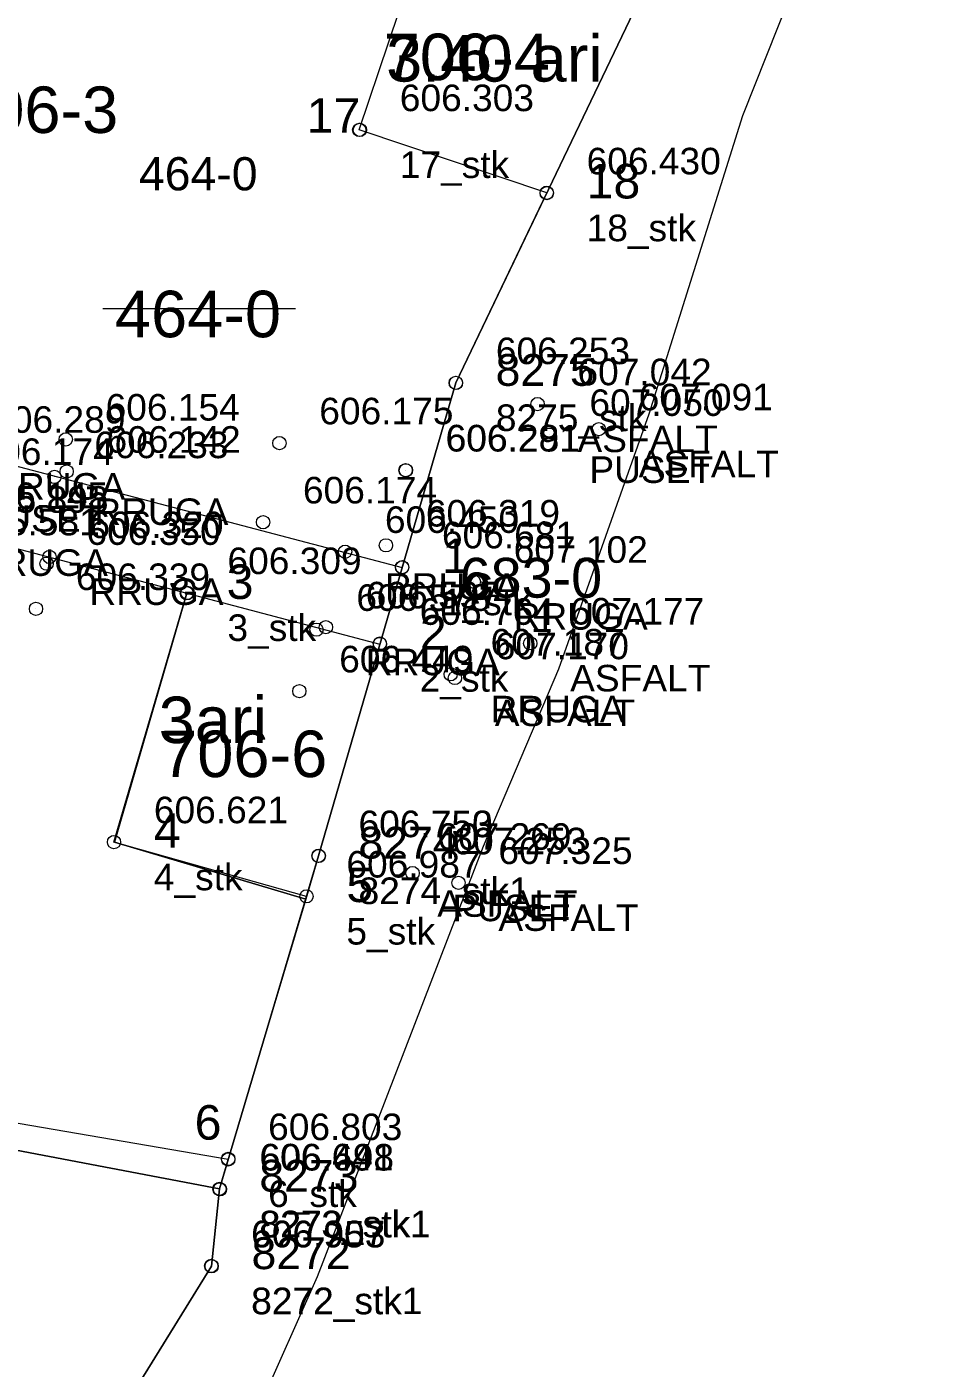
# Model space of a CAD drawing. Header units: metres. Extents: x 7508163 to 7512375, y 4694371 to 4696895.
# Drawn here: x 7508327.9 to 7508395.8, y 4696695.8 to 4696796.8 of the extents above; entities that cross this region are included whole.
import ezdxf
from ezdxf.enums import TextEntityAlignment as Align

# ---------------------------------------------------------------- set-up
doc = ezdxf.new("R2010")
doc.units = ezdxf.units.M
for name, color, linetype, lineweight in [('Matjet', 210, 'Continuous', 0), ('Ndarjet', 1, 'Continuous', 0), ('ndarjet praprake', 1, 'Continuous', 0), ('Nr-Baz', 7, 'Continuous', 0), ('Nr-Kojshi', 251, 'Continuous', 0), ('Nr-Ri nd', 1, 'Continuous', 0), ('Parc-Baz', 7, 'Continuous', 0), ('Parc-Kojshi', 251, 'Continuous', 0), ('Parc-Re', 1, 'Continuous', 0), ('Pikat Ndarjes', 1, 'Continuous', 0), ('Pikat zyrtare', 7, 'Continuous', 0)]:
    doc.layers.add(name, color=color, linetype=linetype, lineweight=lineweight)
doc.layers.add('shenime', color=7, linetype='Continuous')
doc.styles.get("Standard").update_dxf_attribs({"font": 'arial.ttf'})

# ---------------------------------------------------------------- blocks, each defined once
blk = doc.blocks.new('*U2', base_point=(7508360.2, 4696770.03, 606.25))
at = {"layer": 'Pikat zyrtare', "linetype": 'ByBlock', "lineweight": -2}
blk.add_line((7508360.2, 4696770.03, 606.25), (7508360.2, 4696770.03, 606.25), dxfattribs=at)
blk.add_circle((7508360.2, 4696770.03, 606.25), 0.5, dxfattribs=at)
at = {"layer": 'Pikat zyrtare', "linetype": 'ByBlock', "insert": (7508363.2, 4696772.2, 606.25), "char_height": 2.4, "attachment_point": 1}
blk.add_mtext('8275', dxfattribs=at)
blk = doc.blocks.new('*U3', base_point=(7508349.88, 4696734.42, 606.75))
at = {"layer": 'Pikat zyrtare', "linetype": 'ByBlock', "lineweight": -2}
blk.add_line((7508349.88, 4696734.42, 606.75), (7508349.88, 4696734.42, 606.75), dxfattribs=at)
blk.add_circle((7508349.88, 4696734.42, 606.75), 0.5, dxfattribs=at)
at = {"layer": 'Pikat zyrtare', "linetype": 'ByBlock', "insert": (7508352.88, 4696736.6, 606.75), "char_height": 2.4, "attachment_point": 1}
blk.add_mtext('8274', dxfattribs=at)
blk = doc.blocks.new('*U4', base_point=(7508342.42, 4696709.34, 606.64))
at = {"layer": 'Pikat zyrtare', "linetype": 'ByBlock', "lineweight": -2}
blk.add_line((7508342.42, 4696709.34, 606.64), (7508342.42, 4696709.34, 606.64), dxfattribs=at)
blk.add_circle((7508342.42, 4696709.34, 606.64), 0.5, dxfattribs=at)
at = {"layer": 'Pikat zyrtare', "linetype": 'ByBlock', "insert": (7508345.42, 4696711.52, 606.64), "char_height": 2.4, "attachment_point": 1}
blk.add_mtext('8273', dxfattribs=at)
blk = doc.blocks.new('*U17', base_point=(7508341.83, 4696703.51, 606.91))
at = {"layer": 'Pikat zyrtare', "linetype": 'ByBlock', "lineweight": -2}
blk.add_line((7508341.83, 4696703.51, 606.91), (7508341.83, 4696703.51, 606.91), dxfattribs=at)
blk.add_circle((7508341.83, 4696703.51, 606.91), 0.5, dxfattribs=at)
at = {"layer": 'Pikat zyrtare', "linetype": 'ByBlock', "insert": (7508344.83, 4696705.69, 606.91), "char_height": 2.4, "attachment_point": 1}
blk.add_mtext('8272', dxfattribs=at)
blk = doc.blocks.new('*U32', base_point=(7508356.17, 4696756.13, 606.68))
at = {"layer": 'Pikat Ndarjes', "linetype": 'ByBlock', "lineweight": -2}
blk.add_line((7508356.17, 4696756.13, 606.68), (7508356.17, 4696756.13, 606.68), dxfattribs=at)
blk.add_circle((7508356.17, 4696756.13, 606.68), 0.5, dxfattribs=at)
at = {"layer": 'Pikat Ndarjes', "linetype": 'ByBlock', "insert": (7508359.17, 4696758.3, 606.68), "char_height": 2.6, "attachment_point": 1}
blk.add_mtext('1', dxfattribs=at)
blk = doc.blocks.new('*U33', base_point=(7508354.5, 4696750.36, 606.76))
at = {"layer": 'Pikat Ndarjes', "linetype": 'ByBlock', "lineweight": -2}
blk.add_line((7508354.5, 4696750.36, 606.76), (7508354.5, 4696750.36, 606.76), dxfattribs=at)
blk.add_circle((7508354.5, 4696750.36, 606.76), 0.5, dxfattribs=at)
at = {"layer": 'Pikat Ndarjes', "linetype": 'ByBlock', "insert": (7508357.5, 4696752.54, 606.76), "char_height": 2.6, "attachment_point": 1}
blk.add_mtext('2', dxfattribs=at)
blk = doc.blocks.new('*U34', base_point=(7508339.96, 4696754.18, 606.31))
at = {"layer": 'Pikat Ndarjes', "linetype": 'ByBlock', "lineweight": -2}
blk.add_line((7508339.96, 4696754.18, 606.31), (7508339.96, 4696754.18, 606.31), dxfattribs=at)
blk.add_circle((7508339.96, 4696754.18, 606.31), 0.5, dxfattribs=at)
at = {"layer": 'Pikat Ndarjes', "linetype": 'ByBlock', "insert": (7508342.96, 4696756.35, 606.31), "char_height": 2.6, "attachment_point": 1}
blk.add_mtext('3', dxfattribs=at)
blk = doc.blocks.new('*U35', base_point=(7508334.48, 4696735.45, 606.62))
at = {"layer": 'Pikat Ndarjes', "linetype": 'ByBlock', "lineweight": -2}
blk.add_line((7508334.48, 4696735.45, 606.62), (7508334.48, 4696735.45, 606.62), dxfattribs=at)
blk.add_circle((7508334.48, 4696735.45, 606.62), 0.5, dxfattribs=at)
at = {"layer": 'Pikat Ndarjes', "linetype": 'ByBlock', "insert": (7508337.48, 4696737.62, 606.62), "char_height": 2.6, "attachment_point": 1}
blk.add_mtext('4', dxfattribs=at)
blk = doc.blocks.new('*U36', base_point=(7508348.97, 4696731.36, 606.99))
at = {"layer": 'Pikat Ndarjes', "linetype": 'ByBlock', "lineweight": -2}
blk.add_line((7508348.97, 4696731.36, 606.99), (7508348.97, 4696731.36, 606.99), dxfattribs=at)
blk.add_circle((7508348.97, 4696731.36, 606.99), 0.5, dxfattribs=at)
at = {"layer": 'Pikat Ndarjes', "linetype": 'ByBlock', "insert": (7508351.97, 4696733.53, 606.99), "char_height": 2.6, "attachment_point": 1}
blk.add_mtext('5', dxfattribs=at)
blk = doc.blocks.new('*U37', base_point=(7508343.08, 4696711.55, 606.8))
at = {"layer": 'Pikat Ndarjes', "linetype": 'ByBlock', "lineweight": -2}
blk.add_line((7508343.08, 4696711.55, 606.8), (7508343.08, 4696711.55, 606.8), dxfattribs=at)
blk.add_circle((7508343.08, 4696711.55, 606.8), 0.5, dxfattribs=at)
at = {"layer": 'Pikat Ndarjes', "linetype": 'ByBlock', "insert": (7508340.55, 4696715.64, 606.8), "char_height": 2.6, "attachment_point": 1}
blk.add_mtext('6', dxfattribs=at)
blk = doc.blocks.new('*U48', base_point=(7508352.94, 4696789.07, 606.3))
at = {"layer": 'Pikat Ndarjes', "linetype": 'ByBlock', "lineweight": -2}
blk.add_line((7508352.94, 4696789.07, 606.3), (7508352.94, 4696789.07, 606.3), dxfattribs=at)
blk.add_circle((7508352.94, 4696789.07, 606.3), 0.5, dxfattribs=at)
at = {"layer": 'Pikat Ndarjes', "linetype": 'ByBlock', "insert": (7508348.98, 4696791.46, 606.3), "char_height": 2.6, "attachment_point": 1}
blk.add_mtext('17', dxfattribs=at)
blk = doc.blocks.new('*U49', base_point=(7508367.05, 4696784.34, 606.43))
at = {"layer": 'Pikat Ndarjes', "linetype": 'ByBlock', "lineweight": -2}
blk.add_line((7508367.05, 4696784.34, 606.43), (7508367.05, 4696784.34, 606.43), dxfattribs=at)
blk.add_circle((7508367.05, 4696784.34, 606.43), 0.5, dxfattribs=at)
at = {"layer": 'Pikat Ndarjes', "linetype": 'ByBlock', "insert": (7508370.05, 4696786.51, 606.43), "char_height": 2.6, "attachment_point": 1}
blk.add_mtext('18', dxfattribs=at)
blk = doc.blocks.new('*U79', base_point=(7508321.36, 4696762.43, 606.17))
at = {"layer": 'Matjet', "linetype": 'ByBlock', "lineweight": -2}
blk.add_line((7508321.36, 4696762.43, 606.17), (7508321.36, 4696762.43, 606.17), dxfattribs=at)
blk.add_circle((7508321.36, 4696762.43, 606.17), 0.5, dxfattribs=at)
at = {"layer": 'Matjet', "linetype": 'ByBlock', "char_height": 2}
for s, insert, attachment_point in [('606.174', (7508324.36, 4696764.83, 606.17), 4), ('PUSET', (7508324.36, 4696760.81, 606.17), 1)]:
    blk.add_mtext(s, dxfattribs=dict(at, insert=insert, attachment_point=attachment_point))
blk = doc.blocks.new('*U80', base_point=(7508320.311, 4696757.131, 605.581))
at = {"layer": 'Matjet', "linetype": 'ByBlock', "lineweight": -2}
blk.add_line((7508320.311, 4696757.131, 605.581), (7508320.311, 4696757.131, 605.581), dxfattribs=at)
blk.add_circle((7508320.311, 4696757.131, 605.581), 0.5, dxfattribs=at)
at = {"layer": 'Matjet', "linetype": 'ByBlock', "insert": (7508323.311, 4696759.531, 605.581), "char_height": 2, "attachment_point": 4}
blk.add_mtext('605.581', dxfattribs=at)
blk = doc.blocks.new('*U81', base_point=(7508320.974, 4696758.825, 605.898))
at = {"layer": 'Matjet', "linetype": 'ByBlock', "lineweight": -2}
blk.add_line((7508320.974, 4696758.825, 605.898), (7508320.974, 4696758.825, 605.898), dxfattribs=at)
blk.add_circle((7508320.974, 4696758.825, 605.898), 0.5, dxfattribs=at)
at = {"layer": 'Matjet', "linetype": 'ByBlock', "insert": (7508323.974, 4696761.225, 605.898), "char_height": 2, "attachment_point": 4}
blk.add_mtext('605.898', dxfattribs=at)
blk = doc.blocks.new('*U82', base_point=(7508320.93, 4696759.11, 606.14))
at = {"layer": 'Matjet', "linetype": 'ByBlock', "lineweight": -2}
blk.add_line((7508320.93, 4696759.11, 606.14), (7508320.93, 4696759.11, 606.14), dxfattribs=at)
blk.add_circle((7508320.93, 4696759.11, 606.14), 0.5, dxfattribs=at)
at = {"layer": 'Matjet', "linetype": 'ByBlock', "char_height": 2}
for s, insert, attachment_point in [('606.145', (7508323.93, 4696761.51, 606.14), 4), ('RRUGA', (7508323.93, 4696757.49, 606.14), 1)]:
    blk.add_mtext(s, dxfattribs=dict(at, insert=insert, attachment_point=attachment_point))
blk = doc.blocks.new('*U83', base_point=(7508322.24, 4696764.85, 606.29))
at = {"layer": 'Matjet', "linetype": 'ByBlock', "lineweight": -2}
blk.add_line((7508322.24, 4696764.85, 606.29), (7508322.24, 4696764.85, 606.29), dxfattribs=at)
blk.add_circle((7508322.24, 4696764.85, 606.29), 0.5, dxfattribs=at)
at = {"layer": 'Matjet', "linetype": 'ByBlock', "char_height": 2}
for s, insert, attachment_point in [('606.289', (7508325.24, 4696767.25, 606.29), 4), ('RRUGA', (7508325.24, 4696763.23, 606.29), 1)]:
    blk.add_mtext(s, dxfattribs=dict(at, insert=insert, attachment_point=attachment_point))
blk = doc.blocks.new('*U84', base_point=(7508330, 4696762.94, 606.23))
at = {"layer": 'Matjet', "linetype": 'ByBlock', "lineweight": -2}
blk.add_line((7508330, 4696762.94, 606.23), (7508330, 4696762.94, 606.23), dxfattribs=at)
blk.add_circle((7508330, 4696762.94, 606.23), 0.5, dxfattribs=at)
at = {"layer": 'Matjet', "linetype": 'ByBlock', "char_height": 2}
for s, insert, attachment_point in [('606.233', (7508333, 4696765.34, 606.23), 4), ('RRUGA', (7508333, 4696761.32, 606.23), 1)]:
    blk.add_mtext(s, dxfattribs=dict(at, insert=insert, attachment_point=attachment_point))
blk = doc.blocks.new('*U85', base_point=(7508330.853, 4696765.769, 606.154))
at = {"layer": 'Matjet', "linetype": 'ByBlock', "lineweight": -2}
blk.add_line((7508330.853, 4696765.769, 606.154), (7508330.853, 4696765.769, 606.154), dxfattribs=at)
blk.add_circle((7508330.853, 4696765.769, 606.154), 0.5, dxfattribs=at)
at = {"layer": 'Matjet', "linetype": 'ByBlock', "insert": (7508333.853, 4696768.169, 606.154), "char_height": 2, "attachment_point": 4}
blk.add_mtext('606.154', dxfattribs=at)
blk = doc.blocks.new('*U86', base_point=(7508330.921, 4696763.354, 606.142))
at = {"layer": 'Matjet', "linetype": 'ByBlock', "lineweight": -2}
blk.add_line((7508330.921, 4696763.354, 606.142), (7508330.921, 4696763.354, 606.142), dxfattribs=at)
blk.add_circle((7508330.921, 4696763.354, 606.142), 0.5, dxfattribs=at)
at = {"layer": 'Matjet', "linetype": 'ByBlock', "insert": (7508333.921, 4696765.754, 606.142), "char_height": 2, "attachment_point": 4}
blk.add_mtext('606.142', dxfattribs=at)
blk = doc.blocks.new('*U87', base_point=(7508328.612, 4696753.009, 606.339))
at = {"layer": 'Matjet', "linetype": 'ByBlock', "lineweight": -2}
blk.add_line((7508328.612, 4696753.009, 606.339), (7508328.612, 4696753.009, 606.339), dxfattribs=at)
blk.add_circle((7508328.612, 4696753.009, 606.339), 0.5, dxfattribs=at)
at = {"layer": 'Matjet', "linetype": 'ByBlock', "insert": (7508331.612, 4696755.409, 606.339), "char_height": 2, "attachment_point": 4}
blk.add_mtext('606.339', dxfattribs=at)
blk = doc.blocks.new('*U88', base_point=(7508329.406, 4696756.407, 606.35))
at = {"layer": 'Matjet', "linetype": 'ByBlock', "lineweight": -2}
blk.add_line((7508329.406, 4696756.407, 606.35), (7508329.406, 4696756.407, 606.35), dxfattribs=at)
blk.add_circle((7508329.406, 4696756.407, 606.35), 0.5, dxfattribs=at)
at = {"layer": 'Matjet', "linetype": 'ByBlock', "insert": (7508332.406, 4696758.807, 606.35), "char_height": 2, "attachment_point": 4}
blk.add_mtext('606.350', dxfattribs=at)
blk = doc.blocks.new('*U89', base_point=(7508329.63, 4696756.92, 606.32))
at = {"layer": 'Matjet', "linetype": 'ByBlock', "lineweight": -2}
blk.add_line((7508329.63, 4696756.92, 606.32), (7508329.63, 4696756.92, 606.32), dxfattribs=at)
blk.add_circle((7508329.63, 4696756.92, 606.32), 0.5, dxfattribs=at)
at = {"layer": 'Matjet', "linetype": 'ByBlock', "char_height": 2}
for s, insert, attachment_point in [('606.320', (7508332.63, 4696759.32, 606.32), 4), ('RRUGA', (7508332.63, 4696755.3, 606.32), 1)]:
    blk.add_mtext(s, dxfattribs=dict(at, insert=insert, attachment_point=attachment_point))
blk = doc.blocks.new('*U90', base_point=(7508350.43, 4696751.63, 606.6))
at = {"layer": 'Matjet', "linetype": 'ByBlock', "lineweight": -2}
blk.add_line((7508350.43, 4696751.63, 606.6), (7508350.43, 4696751.63, 606.6), dxfattribs=at)
blk.add_circle((7508350.43, 4696751.63, 606.6), 0.5, dxfattribs=at)
at = {"layer": 'Matjet', "linetype": 'ByBlock', "char_height": 2}
for s, insert, attachment_point in [('606.597', (7508353.43, 4696754.03, 606.6), 4), ('RRUGA', (7508353.43, 4696750.01, 606.6), 1)]:
    blk.add_mtext(s, dxfattribs=dict(at, insert=insert, attachment_point=attachment_point))
blk = doc.blocks.new('*U91', base_point=(7508349.718, 4696751.439, 606.578))
at = {"layer": 'Matjet', "linetype": 'ByBlock', "lineweight": -2}
blk.add_line((7508349.718, 4696751.439, 606.578), (7508349.718, 4696751.439, 606.578), dxfattribs=at)
blk.add_circle((7508349.718, 4696751.439, 606.578), 0.5, dxfattribs=at)
at = {"layer": 'Matjet', "linetype": 'ByBlock', "insert": (7508352.718, 4696753.839, 606.578), "char_height": 2, "attachment_point": 4}
blk.add_mtext('606.578', dxfattribs=at)
blk = doc.blocks.new('*U92', base_point=(7508348.435, 4696746.814, 606.449))
at = {"layer": 'Matjet', "linetype": 'ByBlock', "lineweight": -2}
blk.add_line((7508348.435, 4696746.814, 606.449), (7508348.435, 4696746.814, 606.449), dxfattribs=at)
blk.add_circle((7508348.435, 4696746.814, 606.449), 0.5, dxfattribs=at)
at = {"layer": 'Matjet', "linetype": 'ByBlock', "insert": (7508351.435, 4696749.214, 606.449), "char_height": 2, "attachment_point": 4}
blk.add_mtext('606.449', dxfattribs=at)
blk = doc.blocks.new('*U93', base_point=(7508351.87, 4696757.31, 606.45))
at = {"layer": 'Matjet', "linetype": 'ByBlock', "lineweight": -2}
blk.add_line((7508351.87, 4696757.31, 606.45), (7508351.87, 4696757.31, 606.45), dxfattribs=at)
blk.add_circle((7508351.87, 4696757.31, 606.45), 0.5, dxfattribs=at)
at = {"layer": 'Matjet', "linetype": 'ByBlock', "char_height": 2}
for s, insert, attachment_point in [('606.450', (7508354.87, 4696759.71, 606.45), 4), ('RRUGA', (7508354.87, 4696755.69, 606.45), 1)]:
    blk.add_mtext(s, dxfattribs=dict(at, insert=insert, attachment_point=attachment_point))
blk = doc.blocks.new('*U94', base_point=(7508361.56, 4696755.06, 607.1))
at = {"layer": 'Matjet', "linetype": 'ByBlock', "lineweight": -2}
blk.add_line((7508361.56, 4696755.06, 607.1), (7508361.56, 4696755.06, 607.1), dxfattribs=at)
blk.add_circle((7508361.56, 4696755.06, 607.1), 0.5, dxfattribs=at)
at = {"layer": 'Matjet', "linetype": 'ByBlock', "char_height": 2}
for s, insert, attachment_point in [('607.102', (7508364.56, 4696757.46, 607.1), 4), ('RRUGA', (7508364.56, 4696753.44, 607.1), 1)]:
    blk.add_mtext(s, dxfattribs=dict(at, insert=insert, attachment_point=attachment_point))
blk = doc.blocks.new('*U95', base_point=(7508359.82, 4696748.08, 607.19))
at = {"layer": 'Matjet', "linetype": 'ByBlock', "lineweight": -2}
blk.add_line((7508359.82, 4696748.08, 607.19), (7508359.82, 4696748.08, 607.19), dxfattribs=at)
blk.add_circle((7508359.82, 4696748.08, 607.19), 0.5, dxfattribs=at)
at = {"layer": 'Matjet', "linetype": 'ByBlock', "char_height": 2}
for s, insert, attachment_point in [('607.187', (7508362.82, 4696750.48, 607.19), 4), ('RRUGA', (7508362.82, 4696746.46, 607.19), 1)]:
    blk.add_mtext(s, dxfattribs=dict(at, insert=insert, attachment_point=attachment_point))
blk = doc.blocks.new('*U96', base_point=(7508360.14, 4696747.8, 607.17))
at = {"layer": 'Matjet', "linetype": 'ByBlock', "lineweight": -2}
blk.add_line((7508360.14, 4696747.8, 607.17), (7508360.14, 4696747.8, 607.17), dxfattribs=at)
blk.add_circle((7508360.14, 4696747.8, 607.17), 0.5, dxfattribs=at)
at = {"layer": 'Matjet', "linetype": 'ByBlock', "char_height": 2}
for s, insert, attachment_point in [('607.170', (7508363.14, 4696750.2, 607.17), 4), ('ASFALT', (7508363.14, 4696746.18, 607.17), 1)]:
    blk.add_mtext(s, dxfattribs=dict(at, insert=insert, attachment_point=attachment_point))
blk = doc.blocks.new('*U97', base_point=(7508355.81, 4696733.45, 607.27))
at = {"layer": 'Matjet', "linetype": 'ByBlock', "lineweight": -2}
blk.add_line((7508355.81, 4696733.45, 607.27), (7508355.81, 4696733.45, 607.27), dxfattribs=at)
blk.add_circle((7508355.81, 4696733.45, 607.27), 0.5, dxfattribs=at)
at = {"layer": 'Matjet', "linetype": 'ByBlock', "char_height": 2}
for s, insert, attachment_point in [('607.269', (7508358.81, 4696735.85, 607.27), 4), ('ASFALT', (7508358.81, 4696731.82, 607.27), 1)]:
    blk.add_mtext(s, dxfattribs=dict(at, insert=insert, attachment_point=attachment_point))
blk = doc.blocks.new('*U98', base_point=(7508356.95, 4696733.11, 607.25))
at = {"layer": 'Matjet', "linetype": 'ByBlock', "lineweight": -2}
blk.add_line((7508356.95, 4696733.11, 607.25), (7508356.95, 4696733.11, 607.25), dxfattribs=at)
blk.add_circle((7508356.95, 4696733.11, 607.25), 0.5, dxfattribs=at)
at = {"layer": 'Matjet', "linetype": 'ByBlock', "char_height": 2}
for s, insert, attachment_point in [('607.253', (7508359.95, 4696735.51, 607.25), 4), ('PUSET', (7508359.95, 4696731.49, 607.25), 1)]:
    blk.add_mtext(s, dxfattribs=dict(at, insert=insert, attachment_point=attachment_point))
blk = doc.blocks.new('*U99', base_point=(7508360.41, 4696732.38, 607.33))
at = {"layer": 'Matjet', "linetype": 'ByBlock', "lineweight": -2}
blk.add_line((7508360.41, 4696732.38, 607.33), (7508360.41, 4696732.38, 607.33), dxfattribs=at)
blk.add_circle((7508360.41, 4696732.38, 607.33), 0.5, dxfattribs=at)
at = {"layer": 'Matjet', "linetype": 'ByBlock', "char_height": 2}
for s, insert, attachment_point in [('607.325', (7508363.41, 4696734.78, 607.33), 4), ('ASFALT', (7508363.41, 4696730.76, 607.33), 1)]:
    blk.add_mtext(s, dxfattribs=dict(at, insert=insert, attachment_point=attachment_point))
blk = doc.blocks.new('*U100', base_point=(7508365.81, 4696750.41, 607.18))
at = {"layer": 'Matjet', "linetype": 'ByBlock', "lineweight": -2}
blk.add_line((7508365.81, 4696750.41, 607.18), (7508365.81, 4696750.41, 607.18), dxfattribs=at)
blk.add_circle((7508365.81, 4696750.41, 607.18), 0.5, dxfattribs=at)
at = {"layer": 'Matjet', "linetype": 'ByBlock', "char_height": 2}
for s, insert, attachment_point in [('607.177', (7508368.81, 4696752.81, 607.18), 4), ('ASFALT', (7508368.81, 4696748.79, 607.18), 1)]:
    blk.add_mtext(s, dxfattribs=dict(at, insert=insert, attachment_point=attachment_point))
blk = doc.blocks.new('*U101', base_point=(7508370.97, 4696766.54, 607.09))
at = {"layer": 'Matjet', "linetype": 'ByBlock', "lineweight": -2}
blk.add_line((7508370.97, 4696766.54, 607.09), (7508370.97, 4696766.54, 607.09), dxfattribs=at)
blk.add_circle((7508370.97, 4696766.54, 607.09), 0.5, dxfattribs=at)
at = {"layer": 'Matjet', "linetype": 'ByBlock', "char_height": 2}
for s, insert, attachment_point in [('607.091', (7508373.97, 4696768.94, 607.09), 4), ('ASFALT', (7508373.97, 4696764.91, 607.09), 1)]:
    blk.add_mtext(s, dxfattribs=dict(at, insert=insert, attachment_point=attachment_point))
blk = doc.blocks.new('*U102', base_point=(7508366.36, 4696768.43, 607.04))
at = {"layer": 'Matjet', "linetype": 'ByBlock', "lineweight": -2}
blk.add_line((7508366.36, 4696768.43, 607.04), (7508366.36, 4696768.43, 607.04), dxfattribs=at)
blk.add_circle((7508366.36, 4696768.43, 607.04), 0.5, dxfattribs=at)
at = {"layer": 'Matjet', "linetype": 'ByBlock', "char_height": 2}
for s, insert, attachment_point in [('607.042', (7508369.36, 4696770.83, 607.04), 4), ('ASFALT', (7508369.36, 4696766.81, 607.04), 1)]:
    blk.add_mtext(s, dxfattribs=dict(at, insert=insert, attachment_point=attachment_point))
blk = doc.blocks.new('*U103', base_point=(7508367.26, 4696766.12, 607.05))
at = {"layer": 'Matjet', "linetype": 'ByBlock', "lineweight": -2}
blk.add_line((7508367.26, 4696766.12, 607.05), (7508367.26, 4696766.12, 607.05), dxfattribs=at)
blk.add_circle((7508367.26, 4696766.12, 607.05), 0.5, dxfattribs=at)
at = {"layer": 'Matjet', "linetype": 'ByBlock', "char_height": 2}
for s, insert, attachment_point in [('607.050', (7508370.26, 4696768.52, 607.05), 4), ('PUSET', (7508370.26, 4696764.49, 607.05), 1)]:
    blk.add_mtext(s, dxfattribs=dict(at, insert=insert, attachment_point=attachment_point))
blk = doc.blocks.new('*U104', base_point=(7508346.931, 4696765.487, 606.175))
at = {"layer": 'Matjet', "linetype": 'ByBlock', "lineweight": -2}
blk.add_line((7508346.931, 4696765.487, 606.175), (7508346.931, 4696765.487, 606.175), dxfattribs=at)
blk.add_circle((7508346.931, 4696765.487, 606.175), 0.5, dxfattribs=at)
at = {"layer": 'Matjet', "linetype": 'ByBlock', "insert": (7508349.931, 4696767.887, 606.175), "char_height": 2, "attachment_point": 4}
blk.add_mtext('606.175', dxfattribs=at)
blk = doc.blocks.new('*U105', base_point=(7508345.695, 4696759.532, 606.174))
at = {"layer": 'Matjet', "linetype": 'ByBlock', "lineweight": -2}
blk.add_line((7508345.695, 4696759.532, 606.174), (7508345.695, 4696759.532, 606.174), dxfattribs=at)
blk.add_circle((7508345.695, 4696759.532, 606.174), 0.5, dxfattribs=at)
at = {"layer": 'Matjet', "linetype": 'ByBlock', "insert": (7508348.695, 4696761.932, 606.174), "char_height": 2, "attachment_point": 4}
blk.add_mtext('606.174', dxfattribs=at)
blk = doc.blocks.new('*U106', base_point=(7508354.954, 4696757.79, 606.319))
at = {"layer": 'Matjet', "linetype": 'ByBlock', "lineweight": -2}
blk.add_line((7508354.954, 4696757.79, 606.319), (7508354.954, 4696757.79, 606.319), dxfattribs=at)
blk.add_circle((7508354.954, 4696757.79, 606.319), 0.5, dxfattribs=at)
at = {"layer": 'Matjet', "linetype": 'ByBlock', "insert": (7508357.954, 4696760.19, 606.319), "char_height": 2, "attachment_point": 4}
blk.add_mtext('606.319', dxfattribs=at)
blk = doc.blocks.new('*U107', base_point=(7508356.454, 4696763.436, 606.281))
at = {"layer": 'Matjet', "linetype": 'ByBlock', "lineweight": -2}
blk.add_line((7508356.454, 4696763.436, 606.281), (7508356.454, 4696763.436, 606.281), dxfattribs=at)
blk.add_circle((7508356.454, 4696763.436, 606.281), 0.5, dxfattribs=at)
at = {"layer": 'Matjet', "linetype": 'ByBlock', "insert": (7508359.454, 4696765.836, 606.281), "char_height": 2, "attachment_point": 4}
blk.add_mtext('606.281', dxfattribs=at)
blk = doc.blocks.new('*U108', base_point=(7508356.431, 4696763.45, 606.291))
at = {"layer": 'Matjet', "linetype": 'ByBlock', "lineweight": -2}
blk.add_line((7508356.431, 4696763.45, 606.291), (7508356.431, 4696763.45, 606.291), dxfattribs=at)
blk.add_circle((7508356.431, 4696763.45, 606.291), 0.5, dxfattribs=at)
at = {"layer": 'Matjet', "linetype": 'ByBlock', "insert": (7508359.431, 4696765.85, 606.291), "char_height": 2, "attachment_point": 4}
blk.add_mtext('606.291', dxfattribs=at)
blk = doc.blocks.new('*U110', base_point=(7508354.49, 4696750.39, 606.76))
at = {"layer": 'Matjet', "linetype": 'ByBlock', "lineweight": -2}
blk.add_line((7508354.49, 4696750.39, 606.76), (7508354.49, 4696750.39, 606.76), dxfattribs=at)
blk.add_circle((7508354.49, 4696750.39, 606.76), 0.5, dxfattribs=at)
at = {"layer": 'Matjet', "linetype": 'ByBlock', "char_height": 2}
for s, insert, attachment_point in [('606.764', (7508357.49, 4696752.79, 606.76), 4), ('2_stk', (7508357.49, 4696748.77, 606.76), 1)]:
    blk.add_mtext(s, dxfattribs=dict(at, insert=insert, attachment_point=attachment_point))
blk = doc.blocks.new('*U111', base_point=(7508356.16, 4696756.15, 606.68))
at = {"layer": 'Matjet', "linetype": 'ByBlock', "lineweight": -2}
blk.add_line((7508356.16, 4696756.15, 606.68), (7508356.16, 4696756.15, 606.68), dxfattribs=at)
blk.add_circle((7508356.16, 4696756.15, 606.68), 0.5, dxfattribs=at)
at = {"layer": 'Matjet', "linetype": 'ByBlock', "char_height": 2}
for s, insert, attachment_point in [('606.681', (7508359.16, 4696758.55, 606.68), 4), ('1_stk', (7508359.16, 4696754.53, 606.68), 1)]:
    blk.add_mtext(s, dxfattribs=dict(at, insert=insert, attachment_point=attachment_point))
blk = doc.blocks.new('*U112', base_point=(7508349.89, 4696734.4, 606.75))
at = {"layer": 'Matjet', "linetype": 'ByBlock', "lineweight": -2}
blk.add_line((7508349.89, 4696734.4, 606.75), (7508349.89, 4696734.4, 606.75), dxfattribs=at)
blk.add_circle((7508349.89, 4696734.4, 606.75), 0.5, dxfattribs=at)
at = {"layer": 'Matjet', "linetype": 'ByBlock', "char_height": 2}
for s, insert, attachment_point in [('606.753', (7508352.89, 4696736.8, 606.75), 4), ('8274_stk', (7508352.89, 4696732.78, 606.75), 1)]:
    blk.add_mtext(s, dxfattribs=dict(at, insert=insert, attachment_point=attachment_point))
blk = doc.blocks.new('*U113', base_point=(7508348.97, 4696731.36, 606.99))
at = {"layer": 'Matjet', "linetype": 'ByBlock', "lineweight": -2}
blk.add_line((7508348.97, 4696731.36, 606.99), (7508348.97, 4696731.36, 606.99), dxfattribs=at)
blk.add_circle((7508348.97, 4696731.36, 606.99), 0.5, dxfattribs=at)
at = {"layer": 'Matjet', "linetype": 'ByBlock', "char_height": 2}
for s, insert, attachment_point in [('606.987', (7508351.97, 4696733.76, 606.99), 4), ('5_stk', (7508351.97, 4696729.73, 606.99), 1)]:
    blk.add_mtext(s, dxfattribs=dict(at, insert=insert, attachment_point=attachment_point))
blk = doc.blocks.new('*U114', base_point=(7508334.48, 4696735.45, 606.62))
at = {"layer": 'Matjet', "linetype": 'ByBlock', "lineweight": -2}
blk.add_line((7508334.48, 4696735.45, 606.62), (7508334.48, 4696735.45, 606.62), dxfattribs=at)
blk.add_circle((7508334.48, 4696735.45, 606.62), 0.5, dxfattribs=at)
at = {"layer": 'Matjet', "linetype": 'ByBlock', "char_height": 2}
for s, insert, attachment_point in [('606.621', (7508337.48, 4696737.85, 606.62), 4), ('4_stk', (7508337.48, 4696733.82, 606.62), 1)]:
    blk.add_mtext(s, dxfattribs=dict(at, insert=insert, attachment_point=attachment_point))
blk = doc.blocks.new('*U115', base_point=(7508340.02, 4696754.21, 606.31))
at = {"layer": 'Matjet', "linetype": 'ByBlock', "lineweight": -2}
blk.add_line((7508340.02, 4696754.21, 606.31), (7508340.02, 4696754.21, 606.31), dxfattribs=at)
blk.add_circle((7508340.02, 4696754.21, 606.31), 0.5, dxfattribs=at)
at = {"layer": 'Matjet', "linetype": 'ByBlock', "char_height": 2}
for s, insert, attachment_point in [('606.309', (7508343.02, 4696756.61, 606.31), 4), ('3_stk', (7508343.02, 4696752.59, 606.31), 1)]:
    blk.add_mtext(s, dxfattribs=dict(at, insert=insert, attachment_point=attachment_point))
blk = doc.blocks.new('*U116', base_point=(7508343.08, 4696711.59, 606.8))
at = {"layer": 'Matjet', "linetype": 'ByBlock', "lineweight": -2}
blk.add_line((7508343.08, 4696711.59, 606.8), (7508343.08, 4696711.59, 606.8), dxfattribs=at)
blk.add_circle((7508343.08, 4696711.59, 606.8), 0.5, dxfattribs=at)
at = {"layer": 'Matjet', "linetype": 'ByBlock', "char_height": 2}
for s, insert, attachment_point in [('606.803', (7508346.08, 4696713.99, 606.8), 4), ('6_stk', (7508346.08, 4696709.97, 606.8), 1)]:
    blk.add_mtext(s, dxfattribs=dict(at, insert=insert, attachment_point=attachment_point))
blk = doc.blocks.new('*U117', base_point=(7508341.81, 4696703.51, 606.95))
at = {"layer": 'Matjet', "linetype": 'ByBlock', "lineweight": -2}
blk.add_line((7508341.81, 4696703.51, 606.95), (7508341.81, 4696703.51, 606.95), dxfattribs=at)
blk.add_circle((7508341.81, 4696703.51, 606.95), 0.5, dxfattribs=at)
at = {"layer": 'Matjet', "linetype": 'ByBlock', "char_height": 2}
for s, insert, attachment_point in [('606.953', (7508344.81, 4696705.91, 606.95), 4), ('8272_stk', (7508344.81, 4696701.89, 606.95), 1)]:
    blk.add_mtext(s, dxfattribs=dict(at, insert=insert, attachment_point=attachment_point))
blk = doc.blocks.new('*U118', base_point=(7508342.46, 4696709.3, 606.5))
at = {"layer": 'Matjet', "linetype": 'ByBlock', "lineweight": -2}
blk.add_line((7508342.46, 4696709.3, 606.5), (7508342.46, 4696709.3, 606.5), dxfattribs=at)
blk.add_circle((7508342.46, 4696709.3, 606.5), 0.5, dxfattribs=at)
at = {"layer": 'Matjet', "linetype": 'ByBlock', "char_height": 2}
for s, insert, attachment_point in [('606.498', (7508345.46, 4696711.7, 606.5), 4), ('8273_stk', (7508345.46, 4696707.68, 606.5), 1)]:
    blk.add_mtext(s, dxfattribs=dict(at, insert=insert, attachment_point=attachment_point))
blk = doc.blocks.new('*U153', base_point=(7508352.99, 4696789.07, 606.3))
at = {"layer": 'Matjet', "linetype": 'ByBlock', "lineweight": -2}
blk.add_line((7508352.99, 4696789.07, 606.3), (7508352.99, 4696789.07, 606.3), dxfattribs=at)
blk.add_circle((7508352.99, 4696789.07, 606.3), 0.5, dxfattribs=at)
at = {"layer": 'Matjet', "linetype": 'ByBlock', "char_height": 2}
for s, insert, attachment_point in [('606.303', (7508355.99, 4696791.47, 606.3), 4), ('17_stk', (7508355.99, 4696787.45, 606.3), 1)]:
    blk.add_mtext(s, dxfattribs=dict(at, insert=insert, attachment_point=attachment_point))
blk = doc.blocks.new('*U154', base_point=(7508367.05, 4696784.31, 606.43))
at = {"layer": 'Matjet', "linetype": 'ByBlock', "lineweight": -2}
blk.add_line((7508367.05, 4696784.31, 606.43), (7508367.05, 4696784.31, 606.43), dxfattribs=at)
blk.add_circle((7508367.05, 4696784.31, 606.43), 0.5, dxfattribs=at)
at = {"layer": 'Matjet', "linetype": 'ByBlock', "char_height": 2}
for s, insert, attachment_point in [('606.430', (7508370.05, 4696786.71, 606.43), 4), ('18_stk', (7508370.05, 4696782.69, 606.43), 1)]:
    blk.add_mtext(s, dxfattribs=dict(at, insert=insert, attachment_point=attachment_point))
blk = doc.blocks.new('*U156', base_point=(7508360.22, 4696770.02, 606.25))
at = {"layer": 'Matjet', "linetype": 'ByBlock', "lineweight": -2}
blk.add_line((7508360.22, 4696770.02, 606.25), (7508360.22, 4696770.02, 606.25), dxfattribs=at)
blk.add_circle((7508360.22, 4696770.02, 606.25), 0.5, dxfattribs=at)
at = {"layer": 'Matjet', "linetype": 'ByBlock', "char_height": 2}
for s, insert, attachment_point in [('606.253', (7508363.22, 4696772.42, 606.25), 4), ('8275_stk', (7508363.22, 4696768.4, 606.25), 1)]:
    blk.add_mtext(s, dxfattribs=dict(at, insert=insert, attachment_point=attachment_point))
blk = doc.blocks.new('*U161', base_point=(7508349.88, 4696734.4, 606.75))
at = {"layer": 'Matjet', "linetype": 'ByBlock', "lineweight": -2}
blk.add_line((7508349.88, 4696734.4, 606.75), (7508349.88, 4696734.4, 606.75), dxfattribs=at)
blk.add_circle((7508349.88, 4696734.4, 606.75), 0.5, dxfattribs=at)
at = {"layer": 'Matjet', "linetype": 'ByBlock', "char_height": 2}
for s, insert, attachment_point in [('606.750', (7508352.88, 4696736.8, 606.75), 4), ('8274_stk1', (7508352.88, 4696732.78, 606.75), 1)]:
    blk.add_mtext(s, dxfattribs=dict(at, insert=insert, attachment_point=attachment_point))
blk = doc.blocks.new('*U162', base_point=(7508342.42, 4696709.31, 606.64))
at = {"layer": 'Matjet', "linetype": 'ByBlock', "lineweight": -2}
blk.add_line((7508342.42, 4696709.31, 606.64), (7508342.42, 4696709.31, 606.64), dxfattribs=at)
blk.add_circle((7508342.42, 4696709.31, 606.64), 0.5, dxfattribs=at)
at = {"layer": 'Matjet', "linetype": 'ByBlock', "char_height": 2}
for s, insert, attachment_point in [('606.641', (7508345.42, 4696711.71, 606.64), 4), ('8273_stk1', (7508345.42, 4696707.69, 606.64), 1)]:
    blk.add_mtext(s, dxfattribs=dict(at, insert=insert, attachment_point=attachment_point))
blk = doc.blocks.new('*U163', base_point=(7508341.8, 4696703.53, 606.91))
at = {"layer": 'Matjet', "linetype": 'ByBlock', "lineweight": -2}
blk.add_line((7508341.8, 4696703.53, 606.91), (7508341.8, 4696703.53, 606.91), dxfattribs=at)
blk.add_circle((7508341.8, 4696703.53, 606.91), 0.5, dxfattribs=at)
at = {"layer": 'Matjet', "linetype": 'ByBlock', "char_height": 2}
for s, insert, attachment_point in [('606.907', (7508344.8, 4696705.93, 606.91), 4), ('8272_stk1', (7508344.8, 4696701.9, 606.91), 1)]:
    blk.add_mtext(s, dxfattribs=dict(at, insert=insert, attachment_point=attachment_point))

msp = doc.modelspace()

# ---------------------------------------------------------------- linework, layer by layer
at = {"layer": 'Ndarjet'}
for points in [[(7508367.05, 4696784.34), (7508352.94, 4696789.07), (7508359.63, 4696808.98)], [(7508212.93, 4696793.67), (7508259.59, 4696781.47), (7508281.81, 4696775.66), (7508302.84, 4696770.14), (7508356.17, 4696756.13)], [(7508212.93, 4696787.47), (7508285.85, 4696768.4), (7508339.96, 4696754.18), (7508354.5, 4696750.36)], [(7508343.08, 4696711.55), (7508276.62, 4696722.95), (7508285.85, 4696768.4)], [(7508348.97, 4696731.36), (7508334.48, 4696735.45), (7508339.96, 4696754.18)]]:
    msp.add_lwpolyline(points, dxfattribs=at)
at = {"layer": 'ndarjet praprake', "color": 1, "elevation": 610.32}
msp.add_lwpolyline([(7508357.04, 4696759.12), (7508360.2, 4696770.03), (7508367.05, 4696784.34), (7508352.94, 4696789.07), (7508359.63, 4696808.98), (7508356.13, 4696810.16), (7508321.19, 4696821.9), (7508313.78, 4696824.11), (7508302.84, 4696770.14), (7508356.17, 4696756.13), (7508357.04, 4696759.12)], dxfattribs=at)
at = {"layer": 'ndarjet praprake', "color": 1}
for points in [[(7508367.05, 4696784.34), (7508352.94, 4696789.07), (7508359.63, 4696808.98), (7508376.18, 4696803.42), (7508367.05, 4696784.34)], [(7508343.08, 4696711.55), (7508276.62, 4696722.95), (7508285.85, 4696768.4), (7508339.96, 4696754.18), (7508334.53, 4696735.43), (7508348.91, 4696731.15), (7508348.91, 4696731.15), (7508343.16, 4696711.84), (7508343.08, 4696711.55), (7508276.62, 4696722.95)]]:
    msp.add_lwpolyline(points, dxfattribs=at)
at = {"layer": 'ndarjet praprake', "color": 1, "linetype": 'Continuous', "flags": 128}
msp.add_lwpolyline([(7508343.08, 4696711.55), (7508276.62, 4696722.95), (7508285.85, 4696768.4), (7508212.93, 4696787.47), (7508212.93, 4696782.93), (7508215.57, 4696763.22), (7508215.24, 4696734.24), (7508268.4, 4696724.72), (7508243.88, 4696612.83), (7508250.13, 4696614.15), (7508259.21, 4696614.9), (7508259.39, 4696616.03), (7508269.7, 4696615.56), (7508265.29, 4696587.62), (7508282.82, 4696586.17), (7508294.36, 4696610.33), (7508302.95, 4696636.18), (7508314.9, 4696663.25), (7508324.65, 4696675.79), (7508341.83, 4696703.51), (7508342.42, 4696709.34), (7508343.08, 4696711.55)], dxfattribs=at)
at = {"layer": 'ndarjet praprake', "color": 1}
msp.add_lwpolyline([(7508348.91, 4696731.15), (7508334.53, 4696735.43), (7508339.96, 4696754.18), (7508354.5, 4696750.36), (7508349.88, 4696734.42)], close=True, dxfattribs=at)
at = {"layer": 'Parc-Baz', "flags": 128}
for points in [[(7508244.61, 4696836.33), (7508256.46, 4696839.5), (7508277.53, 4696834.89), (7508321.19, 4696821.9), (7508311.45, 4696772.12), (7508300.46, 4696717.32), (7508342.42, 4696709.34), (7508341.83, 4696703.51), (7508324.65, 4696675.79)], [(7508321.19, 4696821.9), (7508376.18, 4696803.42), (7508360.2, 4696770.03), (7508349.88, 4696734.42), (7508342.42, 4696709.34), (7508300.46, 4696717.32), (7508311.45, 4696772.12), (7508321.19, 4696821.9)]]:
    msp.add_lwpolyline(points, dxfattribs=at)
at = {"layer": 'Parc-Kojshi'}
for points in [[(7508267.45, 4696547.8), (7508275.99, 4696566.19), (7508277.95, 4696575.34), (7508282.82, 4696586.17), (7508294.36, 4696610.33), (7508302.95, 4696636.18), (7508314.9, 4696663.25), (7508324.65, 4696675.79), (7508341.83, 4696703.51), (7508342.42, 4696709.34), (7508349.88, 4696734.42), (7508360.2, 4696770.03), (7508376.18, 4696803.42), (7508378.46, 4696813.19), (7508384.73, 4696829.77), (7508387.74, 4696837.61)], [(7508395.76, 4696833.98), (7508394.83, 4696832.07), (7508390.71, 4696812.62), (7508381.78, 4696790.12), (7508374.73, 4696767.66), (7508367.93, 4696748.46), (7508362.26, 4696735.12), (7508349.76, 4696702.72), (7508336.45, 4696672.75), (7508335.31, 4696669.54), (7508335.17, 4696665.71), (7508334.13, 4696660.42), (7508331.65, 4696652.9), (7508319.66, 4696636.02), (7508316.18, 4696630.61), (7508293.61, 4696579.49), (7508293.39, 4696578.99), (7508278.42, 4696547.19)]]:
    msp.add_lwpolyline(points, dxfattribs=at)
at = {"layer": 'Parc-Re', "flags": 128}
for points in [[(7508243.88, 4696612.83), (7508268.4, 4696724.72), (7508215.24, 4696734.24), (7508215.57, 4696763.22), (7508212.93, 4696782.93), (7508212.93, 4696793.81), (7508216.72, 4696814.18), (7508220.98, 4696845.63), (7508225.34, 4696846.14), (7508234.81, 4696834.99), (7508244.61, 4696836.33), (7508256.46, 4696839.5), (7508277.53, 4696834.89), (7508321.19, 4696821.9), (7508376.18, 4696803.42), (7508360.2, 4696770.03), (7508349.88, 4696734.42), (7508342.42, 4696709.34), (7508341.83, 4696703.51), (7508324.65, 4696675.79)], [(7508333.63, 4696775.62), (7508348.13, 4696775.62)]]:
    msp.add_lwpolyline(points, dxfattribs=at)

# ---------------------------------------------------------------- block references
at = {"layer": 'Matjet'}
for name, p in [('*U153', (7508352.99, 4696789.07, 606.3)), ('*U154', (7508367.05, 4696784.31, 606.43)), ('*U156', (7508360.22, 4696770.02, 606.25)), ('*U102', (7508366.36, 4696768.43, 607.04)), ('*U103', (7508367.26, 4696766.12, 607.05)), ('*U101', (7508370.97, 4696766.54, 607.09)), ('*U85', (7508330.85, 4696765.77, 606.15)), ('*U104', (7508346.93, 4696765.49, 606.17)), ('*U83', (7508322.24, 4696764.85, 606.29)), ('*U86', (7508330.92, 4696763.35, 606.14)), ('*U108', (7508356.43, 4696763.45, 606.29)), ('*U107', (7508356.45, 4696763.44, 606.28)), ('*U79', (7508321.36, 4696762.43, 606.17)), ('*U84', (7508330, 4696762.94, 606.23)), ('*U82', (7508320.93, 4696759.11, 606.14)), ('*U105', (7508345.7, 4696759.53, 606.17)), ('*U81', (7508320.97, 4696758.83, 605.9)), ('*U80', (7508320.31, 4696757.13, 605.58)), ('*U93', (7508351.87, 4696757.31, 606.45)), ('*U106', (7508354.95, 4696757.79, 606.32)), ('*U88', (7508329.41, 4696756.41, 606.35)), ('*U89', (7508329.63, 4696756.92, 606.32)), ('*U111', (7508356.16, 4696756.15, 606.68)), ('*U94', (7508361.56, 4696755.06, 607.1)), ('*U115', (7508340.02, 4696754.21, 606.31)), ('*U87', (7508328.61, 4696753.01, 606.34)), ('*U91', (7508349.72, 4696751.44, 606.58)), ('*U90', (7508350.43, 4696751.63, 606.6)), ('*U110', (7508354.49, 4696750.39, 606.76)), ('*U100', (7508365.81, 4696750.41, 607.18)), ('*U95', (7508359.82, 4696748.08, 607.19)), ('*U96', (7508360.14, 4696747.8, 607.17)), ('*U92', (7508348.43, 4696746.81, 606.45)), ('*U114', (7508334.48, 4696735.45, 606.62)), ('*U161', (7508349.88, 4696734.4, 606.75)), ('*U112', (7508349.89, 4696734.4, 606.75)), ('*U97', (7508355.81, 4696733.45, 607.27)), ('*U98', (7508356.95, 4696733.11, 607.25)), ('*U99', (7508360.41, 4696732.38, 607.33)), ('*U113', (7508348.97, 4696731.36, 606.99)), ('*U116', (7508343.08, 4696711.59, 606.8)), ('*U162', (7508342.42, 4696709.31, 606.64)), ('*U118', (7508342.46, 4696709.3, 606.5)), ('*U163', (7508341.8, 4696703.53, 606.91)), ('*U117', (7508341.81, 4696703.51, 606.95))]:
    msp.add_blockref(name, p, dxfattribs=at)
at = {"layer": 'Pikat Ndarjes'}
for name, p in [('*U48', (7508352.94, 4696789.07, 606.3)), ('*U49', (7508367.05, 4696784.34, 606.43)), ('*U32', (7508356.17, 4696756.13, 606.68)), ('*U34', (7508339.96, 4696754.18, 606.31)), ('*U33', (7508354.5, 4696750.36, 606.76)), ('*U35', (7508334.48, 4696735.45, 606.62)), ('*U36', (7508348.97, 4696731.36, 606.99)), ('*U37', (7508343.08, 4696711.55, 606.8))]:
    msp.add_blockref(name, p, dxfattribs=at)
at = {"layer": 'Pikat zyrtare'}
for name, p in [('*U2', (7508360.2, 4696770.03, 606.25)), ('*U3', (7508349.88, 4696734.42, 606.75)), ('*U4', (7508342.42, 4696709.34, 606.64)), ('*U17', (7508341.83, 4696703.51, 606.91))]:
    msp.add_blockref(name, p, dxfattribs=at)

# ---------------------------------------------------------------- texts
at = {"layer": 'Nr-Baz'}
msp.add_text('464-0', height=3.5, dxfattribs=at).set_placement((7508334.55, 4696773.46))
at = {"layer": 'Nr-Kojshi'}
msp.add_text('683-0', height=3, dxfattribs=at).set_placement((7508360.5, 4696753.85))
at = {"layer": 'Nr-Ri nd'}
for s, p in [('706-4', (7508354.78, 4696792.82)), ('706-3', (7508322.3, 4696788.84)), ('706-6', (7508338.03, 4696740.34))]:
    msp.add_text(s, height=3.5, dxfattribs=at).set_placement(p)
at = {"layer": 'shenime', "color": 6}
for s, p in [('3.40 ari', (7508354.96, 4696792.71)), ('3ari', (7508337.84, 4696742.9))]:
    msp.add_text(s, height=3.5, dxfattribs=at).set_placement(p)
at = {"layer": 'shenime', "color": 5}
msp.add_text('464-0', height=2.5, dxfattribs=at).set_placement((7508340.82, 4696785.77), align=Align.MIDDLE_CENTER)

doc.saveas('drawing.dxf')
